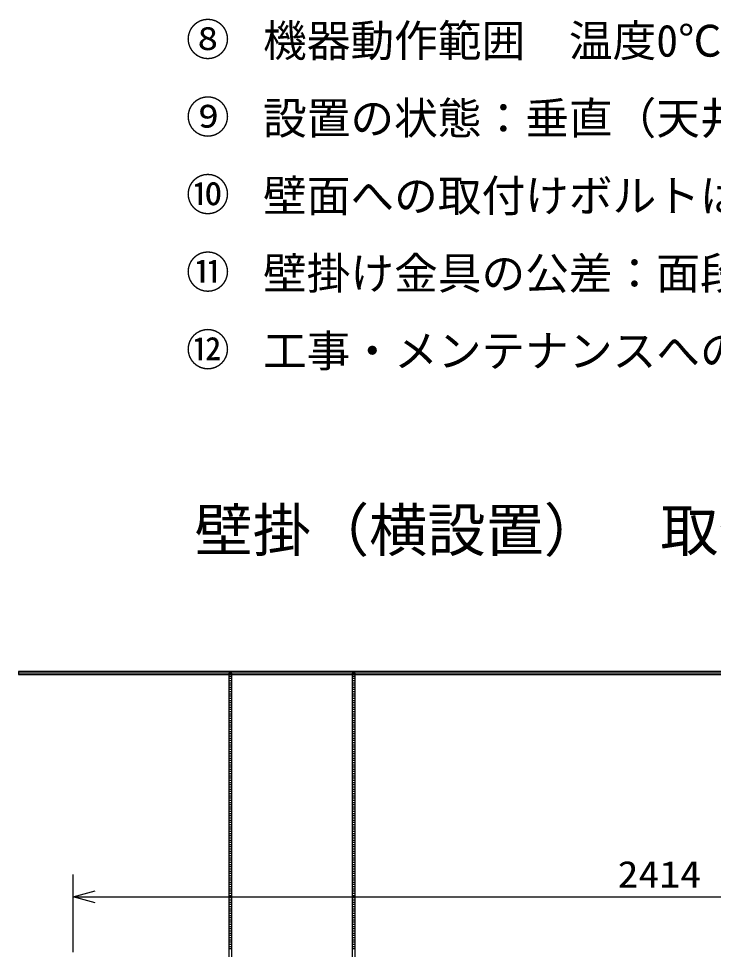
# Model space of a CAD drawing. Units: millimetres on the paper. Extents: x -384 to 384, y -238 to 239.
# Drawn here: x -118.2 to -55.5, y -87.7 to -3.7 of the extents above; entities that cross this region are included whole.
import ezdxf
from ezdxf.enums import TextEntityAlignment as Align

# ---------------------------------------------------------------- set-up
doc = ezdxf.new("R2010")
doc.units = ezdxf.units.MM
for name, color, linetype in [('0-0_MOJI1', 2, 'Continuous'), ('0-1_GAIKEI', 7, 'Continuous'), ('0-3_WAKU', 4, 'Continuous'), ('0-5_SUNPO', 3, 'Continuous')]:
    doc.layers.add(name, color=color, linetype=linetype)
doc.styles.add('ＭＳ ゴシック', font='')
doc.styles.get('ＭＳ ゴシック').set_extended_font_data('MS Gothic')

# ---------------------------------------------------------------- blocks, each defined once
blk = doc.blocks.new('_OPEN30')
at = {"layer": '0-3_WAKU', "color": 7}
blk.add_line((0, 0), (-1, 0), dxfattribs=at)
blk.add_lwpolyline([(-1, 0.2679), (0, 0), (-1, -0.2679)], dxfattribs=at)

msp = doc.modelspace()

# ---------------------------------------------------------------- linework, layer by layer
at = {"layer": '0-1_GAIKEI'}
for p, q in [((-1.708, -62.806), (-118.15, -62.806)), ((-98.922, -62.882), (-99.185, -62.882)), ((-87.801, -62.882), (-88.063, -62.882)), ((-98.922, -63.082), (-99.185, -63.082)), ((-98.922, -63.282), (-99.185, -63.282)), ((-98.922, -63.482), (-99.185, -63.482)), ((-98.922, -63.682), (-99.185, -63.682)), ((-87.801, -63.082), (-88.063, -63.082)), ((-87.801, -63.282), (-88.063, -63.282)), ((-87.801, -63.482), (-88.063, -63.482)), ((-87.801, -63.682), (-88.063, -63.682)), ((-98.922, -63.882), (-99.185, -63.882)), ((-98.922, -64.082), (-99.185, -64.082)), ((-98.922, -64.282), (-99.185, -64.282)), ((-98.922, -64.482), (-99.185, -64.482)), ((-98.922, -64.682), (-99.185, -64.682)), ((-87.801, -63.882), (-88.063, -63.882)), ((-87.801, -64.082), (-88.063, -64.082)), ((-87.801, -64.282), (-88.063, -64.282)), ((-87.801, -64.482), (-88.063, -64.482)), ((-87.801, -64.682), (-88.063, -64.682)), ((-98.922, -64.882), (-99.185, -64.882)), ((-98.922, -65.082), (-99.185, -65.082)), ((-98.922, -65.282), (-99.185, -65.282)), ((-98.922, -65.482), (-99.185, -65.482)), ((-87.801, -64.882), (-88.063, -64.882)), ((-87.801, -65.082), (-88.063, -65.082)), ((-87.801, -65.282), (-88.063, -65.282)), ((-87.801, -65.482), (-88.063, -65.482)), ((-98.922, -65.682), (-99.185, -65.682)), ((-98.922, -65.882), (-99.185, -65.882)), ((-98.922, -66.082), (-99.185, -66.082)), ((-98.922, -66.282), (-99.185, -66.282)), ((-87.801, -65.682), (-88.063, -65.682)), ((-87.801, -65.882), (-88.063, -65.882)), ((-87.801, -66.082), (-88.063, -66.082)), ((-87.801, -66.282), (-88.063, -66.282)), ((-98.922, -66.482), (-99.185, -66.482)), ((-98.922, -66.682), (-99.185, -66.682)), ((-98.922, -66.882), (-99.185, -66.882)), ((-98.922, -67.082), (-99.185, -67.082)), ((-87.801, -66.482), (-88.063, -66.482)), ((-87.801, -66.682), (-88.063, -66.682)), ((-87.801, -66.882), (-88.063, -66.882)), ((-87.801, -67.082), (-88.063, -67.082)), ((-98.922, -67.282), (-99.185, -67.282)), ((-98.922, -67.482), (-99.185, -67.482)), ((-98.922, -67.682), (-99.185, -67.682)), ((-98.922, -67.882), (-99.185, -67.882)), ((-87.801, -67.282), (-88.063, -67.282)), ((-87.801, -67.482), (-88.063, -67.482)), ((-87.801, -67.682), (-88.063, -67.682)), ((-87.801, -67.882), (-88.063, -67.882)), ((-98.922, -68.082), (-99.185, -68.082)), ((-98.922, -68.282), (-99.185, -68.282)), ((-98.922, -68.482), (-99.185, -68.482)), ((-98.922, -68.682), (-99.185, -68.682)), ((-98.922, -68.882), (-99.185, -68.882)), ((-87.801, -68.082), (-88.063, -68.082)), ((-87.801, -68.282), (-88.063, -68.282)), ((-87.801, -68.482), (-88.063, -68.482)), ((-87.801, -68.682), (-88.063, -68.682)), ((-87.801, -68.882), (-88.063, -68.882)), ((-98.922, -69.082), (-99.185, -69.082)), ((-98.922, -69.282), (-99.185, -69.282)), ((-98.922, -69.482), (-99.185, -69.482)), ((-98.922, -69.682), (-99.185, -69.682)), ((-87.801, -69.082), (-88.063, -69.082)), ((-87.801, -69.282), (-88.063, -69.282)), ((-87.801, -69.482), (-88.063, -69.482)), ((-87.801, -69.682), (-88.063, -69.682)), ((-98.922, -69.882), (-99.185, -69.882)), ((-98.922, -70.082), (-99.185, -70.082)), ((-98.922, -70.282), (-99.185, -70.282)), ((-98.922, -70.482), (-99.185, -70.482)), ((-87.801, -69.882), (-88.063, -69.882)), ((-87.801, -70.082), (-88.063, -70.082)), ((-87.801, -70.282), (-88.063, -70.282)), ((-87.801, -70.482), (-88.063, -70.482)), ((-98.922, -70.682), (-99.185, -70.682)), ((-98.922, -70.882), (-99.185, -70.882)), ((-98.922, -71.082), (-99.185, -71.082)), ((-98.922, -71.282), (-99.185, -71.282)), ((-87.801, -70.682), (-88.063, -70.682)), ((-87.801, -70.882), (-88.063, -70.882)), ((-87.801, -71.082), (-88.063, -71.082)), ((-87.801, -71.282), (-88.063, -71.282)), ((-98.922, -71.482), (-99.185, -71.482)), ((-98.922, -71.682), (-99.185, -71.682)), ((-98.922, -71.882), (-99.185, -71.882)), ((-98.922, -72.082), (-99.185, -72.082)), ((-87.801, -71.482), (-88.063, -71.482)), ((-87.801, -71.682), (-88.063, -71.682)), ((-87.801, -71.882), (-88.063, -71.882)), ((-87.801, -72.082), (-88.063, -72.082)), ((-98.922, -72.282), (-99.185, -72.282)), ((-98.922, -72.482), (-99.185, -72.482)), ((-98.922, -72.682), (-99.185, -72.682)), ((-98.922, -72.882), (-99.185, -72.882)), ((-98.922, -73.082), (-99.185, -73.082)), ((-87.801, -72.282), (-88.063, -72.282)), ((-87.801, -72.482), (-88.063, -72.482)), ((-87.801, -72.682), (-88.063, -72.682)), ((-87.801, -72.882), (-88.063, -72.882)), ((-87.801, -73.082), (-88.063, -73.082)), ((-98.922, -73.282), (-99.185, -73.282)), ((-98.922, -73.482), (-99.185, -73.482)), ((-98.922, -73.682), (-99.185, -73.682)), ((-98.922, -73.882), (-99.185, -73.882)), ((-87.801, -73.282), (-88.063, -73.282)), ((-87.801, -73.482), (-88.063, -73.482)), ((-87.801, -73.682), (-88.063, -73.682)), ((-87.801, -73.882), (-88.063, -73.882)), ((-98.922, -74.082), (-99.185, -74.082)), ((-98.922, -74.282), (-99.185, -74.282)), ((-98.922, -74.482), (-99.185, -74.482)), ((-98.922, -74.682), (-99.185, -74.682)), ((-87.801, -74.082), (-88.063, -74.082)), ((-87.801, -74.282), (-88.063, -74.282)), ((-87.801, -74.482), (-88.063, -74.482)), ((-87.801, -74.682), (-88.063, -74.682)), ((-98.922, -74.882), (-99.185, -74.882)), ((-98.922, -75.082), (-99.185, -75.082)), ((-98.922, -75.282), (-99.185, -75.282)), ((-98.922, -75.482), (-99.185, -75.482)), ((-87.801, -74.882), (-88.063, -74.882)), ((-87.801, -75.082), (-88.063, -75.082)), ((-87.801, -75.282), (-88.063, -75.282)), ((-87.801, -75.482), (-88.063, -75.482)), ((-98.922, -75.682), (-99.185, -75.682)), ((-98.922, -75.882), (-99.185, -75.882)), ((-98.922, -76.082), (-99.185, -76.082)), ((-98.922, -76.282), (-99.185, -76.282)), ((-87.801, -75.682), (-88.063, -75.682)), ((-87.801, -75.882), (-88.063, -75.882)), ((-87.801, -76.082), (-88.063, -76.082)), ((-87.801, -76.282), (-88.063, -76.282)), ((-98.922, -76.482), (-99.185, -76.482)), ((-98.922, -76.682), (-99.185, -76.682)), ((-98.922, -76.882), (-99.185, -76.882)), ((-98.922, -77.082), (-99.185, -77.082)), ((-98.922, -77.282), (-99.185, -77.282)), ((-87.801, -76.482), (-88.063, -76.482)), ((-87.801, -76.682), (-88.063, -76.682)), ((-87.801, -76.882), (-88.063, -76.882)), ((-87.801, -77.082), (-88.063, -77.082)), ((-87.801, -77.282), (-88.063, -77.282)), ((-98.922, -77.482), (-99.185, -77.482)), ((-98.922, -77.682), (-99.185, -77.682)), ((-98.922, -77.882), (-99.185, -77.882)), ((-98.922, -78.082), (-99.185, -78.082)), ((-87.801, -77.482), (-88.063, -77.482)), ((-87.801, -77.682), (-88.063, -77.682)), ((-87.801, -77.882), (-88.063, -77.882)), ((-87.801, -78.082), (-88.063, -78.082)), ((-98.922, -78.282), (-99.185, -78.282)), ((-98.922, -78.482), (-99.185, -78.482)), ((-98.922, -78.682), (-99.185, -78.682)), ((-98.922, -78.882), (-99.185, -78.882)), ((-87.801, -78.282), (-88.063, -78.282)), ((-87.801, -78.482), (-88.063, -78.482)), ((-87.801, -78.682), (-88.063, -78.682)), ((-87.801, -78.882), (-88.063, -78.882)), ((-98.922, -79.082), (-99.185, -79.082)), ((-98.922, -79.282), (-99.185, -79.282)), ((-98.922, -79.482), (-99.185, -79.482)), ((-98.922, -79.682), (-99.185, -79.682)), ((-87.801, -79.082), (-88.063, -79.082)), ((-87.801, -79.282), (-88.063, -79.282)), ((-87.801, -79.482), (-88.063, -79.482)), ((-87.801, -79.682), (-88.063, -79.682)), ((-98.922, -79.882), (-99.185, -79.882)), ((-98.922, -80.082), (-99.185, -80.082)), ((-98.922, -80.282), (-99.185, -80.282)), ((-98.922, -80.482), (-99.185, -80.482)), ((-87.801, -79.882), (-88.063, -79.882)), ((-87.801, -80.082), (-88.063, -80.082)), ((-87.801, -80.282), (-88.063, -80.282)), ((-87.801, -80.482), (-88.063, -80.482)), ((-98.922, -80.682), (-99.185, -80.682)), ((-98.922, -80.882), (-99.185, -80.882)), ((-98.922, -81.082), (-99.185, -81.082)), ((-98.922, -81.282), (-99.185, -81.282)), ((-98.922, -81.482), (-99.185, -81.482)), ((-87.801, -80.682), (-88.063, -80.682)), ((-87.801, -80.882), (-88.063, -80.882)), ((-87.801, -81.082), (-88.063, -81.082)), ((-87.801, -81.282), (-88.063, -81.282)), ((-87.801, -81.482), (-88.063, -81.482)), ((-98.922, -81.682), (-99.185, -81.682)), ((-98.922, -81.882), (-99.185, -81.882)), ((-98.922, -82.082), (-99.185, -82.082)), ((-98.922, -82.282), (-99.185, -82.282)), ((-87.801, -81.682), (-88.063, -81.682)), ((-87.801, -81.882), (-88.063, -81.882)), ((-87.801, -82.082), (-88.063, -82.082)), ((-87.801, -82.282), (-88.063, -82.282)), ((-98.922, -82.482), (-99.185, -82.482)), ((-98.922, -82.682), (-99.185, -82.682)), ((-98.922, -82.882), (-99.185, -82.882)), ((-98.922, -83.082), (-99.185, -83.082)), ((-87.801, -82.482), (-88.063, -82.482)), ((-87.801, -82.682), (-88.063, -82.682)), ((-87.801, -82.882), (-88.063, -82.882)), ((-87.801, -83.082), (-88.063, -83.082)), ((-98.922, -83.282), (-99.185, -83.282)), ((-98.922, -83.482), (-99.185, -83.482)), ((-98.922, -83.682), (-99.185, -83.682)), ((-98.922, -83.882), (-99.185, -83.882)), ((-87.801, -83.282), (-88.063, -83.282)), ((-87.801, -83.482), (-88.063, -83.482)), ((-87.801, -83.682), (-88.063, -83.682)), ((-87.801, -83.882), (-88.063, -83.882)), ((-98.922, -84.082), (-99.185, -84.082)), ((-98.922, -84.282), (-99.185, -84.282)), ((-98.922, -84.482), (-99.185, -84.482)), ((-98.922, -84.682), (-99.185, -84.682)), ((-87.801, -84.082), (-88.063, -84.082)), ((-87.801, -84.282), (-88.063, -84.282)), ((-87.801, -84.482), (-88.063, -84.482)), ((-87.801, -84.682), (-88.063, -84.682)), ((-98.922, -84.882), (-99.185, -84.882)), ((-98.922, -85.082), (-99.185, -85.082)), ((-98.922, -85.282), (-99.185, -85.282)), ((-98.922, -85.482), (-99.185, -85.482)), ((-98.922, -85.682), (-99.185, -85.682)), ((-87.801, -84.882), (-88.063, -84.882)), ((-87.801, -85.082), (-88.063, -85.082)), ((-87.801, -85.282), (-88.063, -85.282)), ((-87.801, -85.482), (-88.063, -85.482)), ((-87.801, -85.682), (-88.063, -85.682)), ((-98.922, -85.882), (-99.185, -85.882)), ((-98.922, -86.082), (-99.185, -86.082)), ((-98.922, -86.282), (-99.185, -86.282)), ((-98.922, -86.482), (-99.185, -86.482)), ((-87.801, -85.882), (-88.063, -85.882)), ((-87.801, -86.082), (-88.063, -86.082)), ((-87.801, -86.282), (-88.063, -86.282)), ((-87.801, -86.482), (-88.063, -86.482)), ((-98.922, -86.682), (-99.185, -86.682)), ((-98.922, -86.882), (-99.185, -86.882)), ((-98.922, -87.082), (-99.185, -87.082)), ((-98.922, -87.282), (-99.185, -87.282)), ((-87.801, -86.682), (-88.063, -86.682)), ((-87.801, -86.882), (-88.063, -86.882)), ((-87.801, -87.082), (-88.063, -87.082)), ((-87.801, -87.282), (-88.063, -87.282)), ((-98.922, -87.482), (-99.185, -87.482)), ((-98.922, -87.682), (-99.185, -87.682)), ((-87.801, -87.482), (-88.063, -87.482)), ((-87.801, -87.682), (-88.063, -87.682))]:
    msp.add_line(p, q, dxfattribs=at)
for points in [[(-118.15, -62.906), (-1.708, -62.906), (-1.708, -62.644), (-118.15, -62.644)], [(-98.922, -225.982), (-98.922, -62.775), (-99.185, -62.775), (-99.185, -225.982)], [(-87.801, -225.982), (-87.801, -62.775), (-88.063, -62.775), (-88.063, -225.982)]]:
    msp.add_lwpolyline(points, close=True, dxfattribs=at)
at = {"layer": '0-5_SUNPO'}
for p, q in [((-113.233, -87.974), (-113.233, -80.974)), ((-111.233, -82.974), (-9.612, -82.974))]:
    msp.add_line(p, q, dxfattribs=at)

# ---------------------------------------------------------------- block references
at = {"layer": '0-5_SUNPO', "xscale": 2, "yscale": 2, "rotation": 180}
msp.add_blockref('_OPEN30', (-113.233, -82.974), dxfattribs=at)

# ---------------------------------------------------------------- texts
at = {"layer": '0-0_MOJI1', "style": 'ＭＳ ゴシック'}
for s, height, p in [('⑧', 2.889, (-103.056, -7.912)), ('機器動作範囲\u3000温度0℃～40℃\u3000湿度20%', 2.889, (-96.107, -8.011)), ('⑨', 2.889, (-103.056, -14.912)), ('設置の状態：垂直（天井吊下げは不可）', 2.889, (-96.107, -15.011)), ('⑩', 2.889, (-103.056, -21.912)), ('壁面への取付けボルトは、取付け材質（鉄骨、コンクリート等）に合った市販品のM12㎜×80mm貫通ボルトを使用のこと。', 2.889, (-96.107, -22.011)), ('⑪', 2.889, (-103.056, -28.912)), ('壁掛け金具の公差：面段差裕度\u3000左右±1.0㎜  上下±2.0㎜、 ピッチ公差\u3000±1.0㎜', 2.889, (-96.107, -29.011)), ('⑫', 2.889, (-103.056, -35.912)), ('工事・メンテナンスへの対応：取付上部にチェーンブロックやウインチ等の機材を考慮のこと。', 2.889, (-96.107, -36.011)), ('壁掛（横設置）\u3000取付参考図（例）', 3.849, (-102.286, -52.959))]:
    msp.add_text(s, height=height, dxfattribs=at).set_placement(p, align=Align.BOTTOM_LEFT)
at = {"layer": '0-5_SUNPO', "style": 'ＭＳ ゴシック', "width": 1.15}
msp.add_text('2414', height=2.405, dxfattribs=at).set_placement((-64.13, -82.865), align=Align.BOTTOM_LEFT)

doc.saveas('drawing.dxf')
